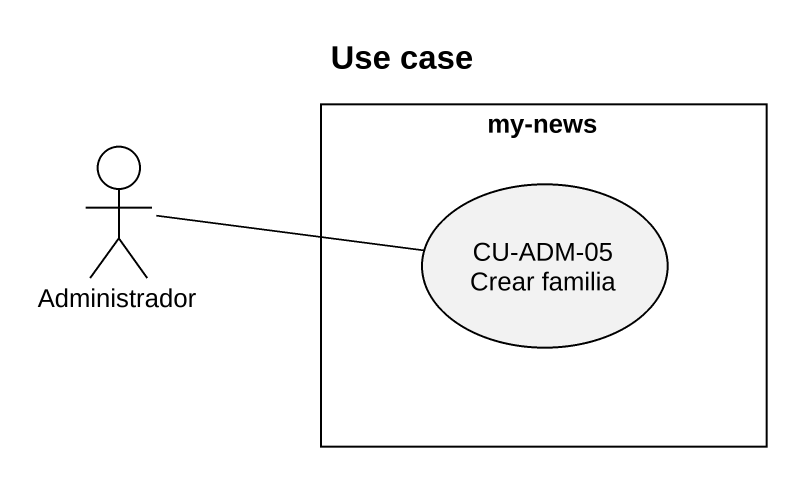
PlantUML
@startuml
title Use case
rectangle "my-news" as my_news {
  usecase "CU-ADM-05 Crear familia" as CU_ADM_05_Crear_familia
}
actor Administrador
Administrador -right- CU_ADM_05_Crear_familia
@enduml
